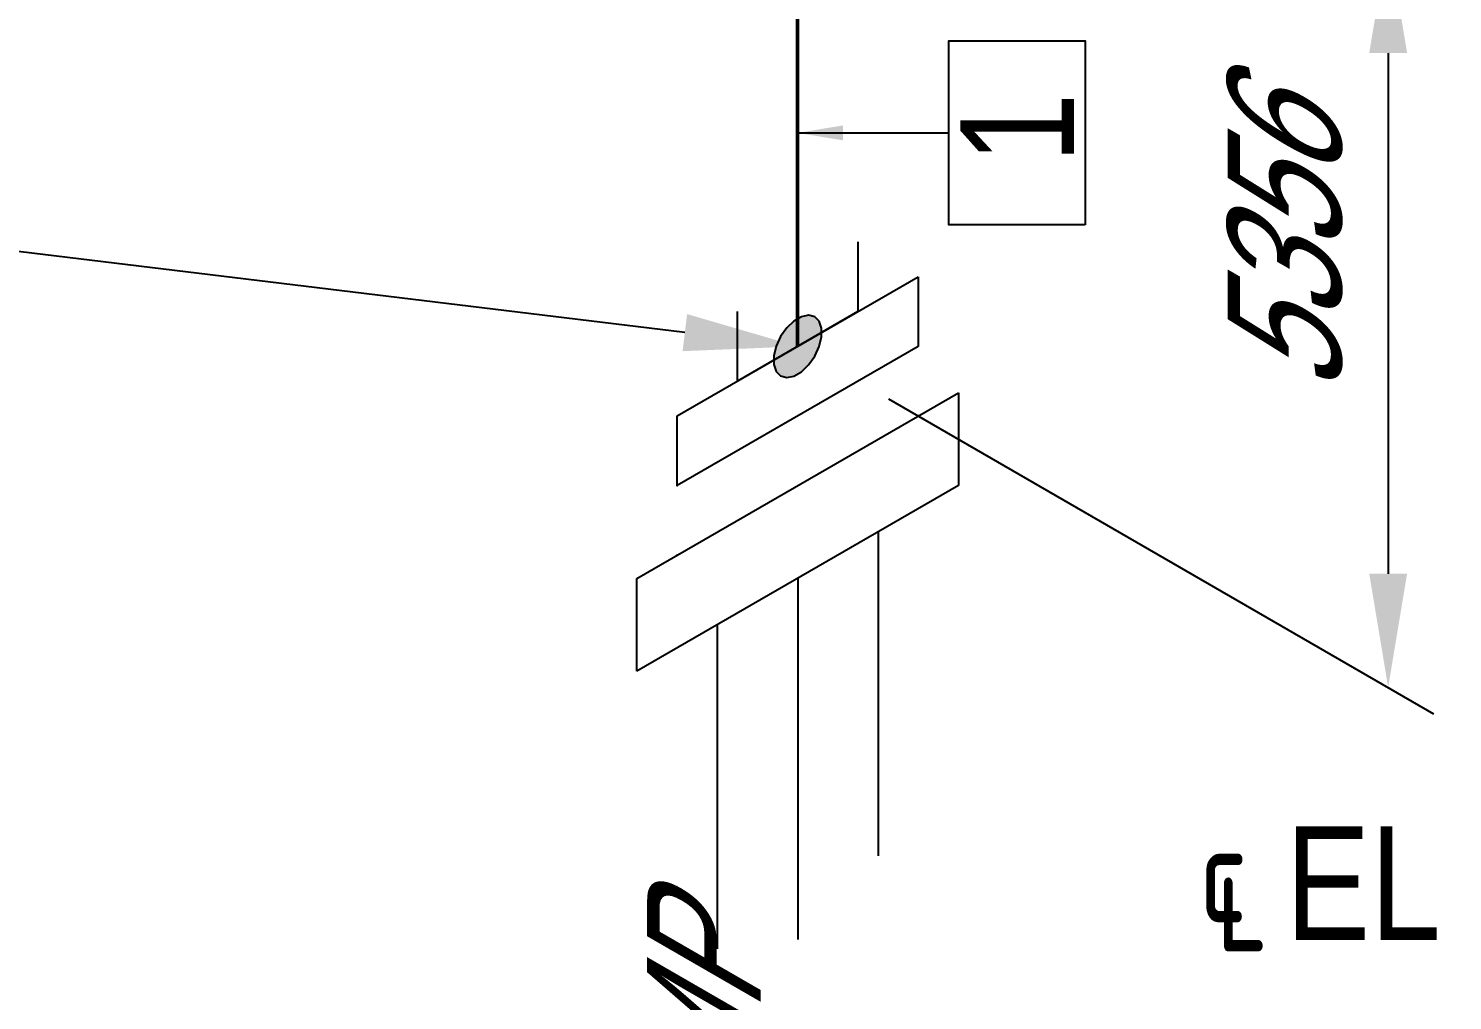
# Model space of a CAD drawing. Header units: millimetres. Extents: x 0 to 594, y 0 to 420.
# Drawn here: x 199.26 to 230.58, y 92.81 to 114.19 of the extents above; entities that cross this region are included whole.
import ezdxf
from ezdxf import colors
from ezdxf.entities.mleader import LeaderData, LeaderLine
from ezdxf.enums import TextEntityAlignment as Align
from ezdxf.math import Vec2, Vec3

# ---------------------------------------------------------------- set-up
doc = ezdxf.new("R2010")
doc.units = ezdxf.units.MM
doc.header["$LTSCALE"] = 0.25
doc.linetypes.add('CENTER', pattern=[50.8, 31.75, -6.35, 6.35, -6.35])
doc.linetypes.add('DASHED2', pattern=[9.525, 6.35, -3.175])
for name, color, linetype in [('밸브', 4, 'Continuous'), ('연속', 7, 'DASHED2'), ('열 추적 선', 7, 'CENTER'), ('용접', 1, 'Continuous'), ('주석', 7, 'Continuous'), ('치수', 1, 'Continuous')]:
    doc.layers.add(name, color=color, linetype=linetype)
doc.layers.add('파이프 작은 보어', color=30, linetype='Continuous', lineweight=50)
doc.styles.add('AdskIsoAnnotation', font='arial.ttf', dxfattribs={"width": 0.8, "height": 1})
doc.styles.add('AdskIsoMetric', font='arial.ttf', dxfattribs={"width": 0.8, "height": 2.5})
doc.styles.add('AdskIsoMetric30', font='arial.ttf', dxfattribs={"width": 0.8, "oblique": 30, "height": 2.5})
doc.styles.get("Standard").update_dxf_attribs({"font": 'arial.ttf'})
doc.dimstyles.new('AdskIsoMetric', dxfattribs={"dimtxt": 2.5, "dimasz": 2.5, "dimexe": 1, "dimexo": 2, "dimgap": 0.8, "dimtad": 1, "dimdec": 0, "dimrnd": 1, "dimzin": 0, "dimdsep": 46, "dimtxsty": 'AdskIsoMetric', "dimcen": 0, "dimclrt": 7, "dimadec": 0, "dimazin": 0, "dimtfac": 1, "dimtdec": 0, "dimtmove": 1, "dimatfit": 3, "dimfxl": 0, "dimfrac": 2, "dimtolj": 1, "dimtzin": 0, "dimarcsym": 0})

# ---------------------------------------------------------------- blocks, each defined once
blk = doc.blocks.new('*D54')
at = {"layer": 'Defpoints', "color": 0}
for p in [(216.178, 123.644), (216.178, 107.196), (229.168, 99.696)]:
    blk.add_point(p, dxfattribs=at)
at = {"layer": '치수', "color": 0, "lineweight": -2}
for p, q in [((218.178, 122.489), (230.168, 115.566)), ((229.168, 113.644), (229.168, 102.196)), ((218.178, 106.041), (230.168, 99.118))]:
    blk.add_line(p, q, dxfattribs=at)
at = {"layer": '치수', "color": 0}
for points in [[(228.751, 113.644), (229.585, 113.644), (229.168, 116.144)], [(228.751, 102.196), (229.585, 102.196), (229.168, 99.696)]]:
    blk.add_solid(points, dxfattribs=at)
at = {"layer": '치수', "color": 7, "insert": (226.902, 109.228), "char_height": 2.5, "attachment_point": 5, "rotation": 90, "style": 'AdskIsoMetric30'}
blk.add_mtext('\\A1;5356', dxfattribs=at)
blk = doc.blocks.new('AnnoRect')
at = {"color": 0, "linetype": 'ByBlock', "lineweight": -2}
blk.add_wipeout([(-0.81, -0.6), (-0.81, 0.6), (0.81, 0.6), (0.81, -0.6)], dxfattribs=at)
blk.add_lwpolyline([(-0.81, -0.6), (-0.81, 0.6), (0.81, 0.6), (0.81, -0.6)], close=True, dxfattribs=at)
at = {"color": 0, "linetype": 'ByBlock', "lineweight": -2, "style": 'AdskIsoAnnotation', "width": 0.8}
blk.add_attdef('XX', text='', height=1, dxfattribs=at).set_placement((0, 0), align=Align.MIDDLE_CENTER)
blk = doc.blocks.new('끝 장비-2-IsoRight')
at = {"color": 0, "linetype": 'ByBlock', "lineweight": -2, "extrusion": (-0.707107, -0.408248, 0.57735)}
for p, q in [((-0.0884, 0.1531), (-0.3969, 0.3312)), ((-0.0884, -0.1531), (-0.0884, 0.2552)), ((-0.0884, 0.2552), (0, 0.2041)), ((0, 0.2041), (0, -0.2041)), ((-0.0884, -0.051), (-0.3969, 0.1271)), ((0, -0.2041), (-0.0884, -0.1531))]:
    blk.add_line(p, q, dxfattribs=at)
blk = doc.blocks.new('개스킷-2-IsoRight')
at = {"color": 0, "linetype": 'ByBlock', "lineweight": -2, "extrusion": (-1, 0, 0)}
for p in [(-0.0529, 0.2347), (0.0442, 0.1786), (-0.0442, -0.1786), (0.0442, -0.2296)]:
    blk.add_point(p, dxfattribs=at)
blk = doc.blocks.new('플랜지-2-IsoRight')
at = {"color": 0, "linetype": 'ByBlock', "lineweight": -2}
blk.add_wipeout([(0.0442, -0.2296), (-0.0442, -0.1786), (-0.0442, 0.2296), (0.0442, 0.1786)], dxfattribs=at)
at = {"color": 0, "linetype": 'ByBlock', "lineweight": -2, "extrusion": (-0.707107, -0.408248, 0.57735)}
for p, q in [((-0.0442, -0.1786), (-0.0442, 0.2296)), ((-0.0442, 0.2296), (0.0442, 0.1786)), ((0.0442, 0.1786), (0.0442, -0.2296)), ((0.0442, -0.2296), (-0.0442, -0.1786))]:
    blk.add_line(p, q, dxfattribs=at)
at = {"color": 0, "linetype": 'ByBlock', "lineweight": -2}
blk.add_wipeout([(0.0442, -0.2296), (-0.0442, -0.1786), (-0.0442, 0.2296), (0.0442, 0.1786)], dxfattribs=at)
at = {"color": 0, "linetype": 'ByBlock', "lineweight": -2, "extrusion": (-0.707107, -0.408248, 0.57735)}
for p, q in [((-0.0442, -0.1786), (-0.0442, 0.2296)), ((-0.0442, 0.2296), (0.0442, 0.1786)), ((0.0442, 0.1786), (0.0442, -0.2296)), ((0.0442, -0.2296), (-0.0442, -0.1786))]:
    blk.add_line(p, q, dxfattribs=at)
blk = doc.blocks.new('SocketWeld-2-IsoRight')
blk.add_hatch(color=256).paths.add_polyline_path([(0.0055, -0.0435), (0.0057, -0.0436), (0.006, -0.0436), (0.0062, -0.0436), (0.0064, -0.0437), (0.0066, -0.0437), (0.0068, -0.0438), (0.007, -0.0438), (0.0072, -0.0439), (0.0075, -0.0439), (0.0077, -0.0439), (0.0079, -0.044), (0.0081, -0.044), (0.0083, -0.0441), (0.0085, -0.0441), (0.0088, -0.0442), (0.009, -0.0442), (0.0092, -0.0443), (0.0094, -0.0443), (0.0096, -0.0443), (0.0098, -0.0444), (0.01, -0.0444), (0.0103, -0.0445), (0.0105, -0.0445), (0.0107, -0.0446), (0.0109, -0.0446), (0.0111, -0.0446), (0.0113, -0.0447), (0.0115, -0.0447), (0.0118, -0.0448), (0.012, -0.0448), (0.0122, -0.0449), (0.0124, -0.0449), (0.0126, -0.0449), (0.0128, -0.045), (0.013, -0.045), (0.0133, -0.0451), (0.0135, -0.0451), (0.0137, -0.0452), (0.0139, -0.0452), (0.0141, -0.0453), (0.0143, -0.0453), (0.0145, -0.0453), (0.0148, -0.0454), (0.015, -0.0454), (0.0152, -0.0455), (0.0154, -0.0455), (0.0156, -0.0456), (0.0158, -0.0456), (0.0161, -0.0456), (0.0161, -0.0456), (0.0162, -0.0456), (0.0164, -0.0455), (0.0166, -0.0455), (0.0168, -0.0455), (0.017, -0.0454), (0.0171, -0.0454), (0.0173, -0.0453), (0.0175, -0.0453), (0.0177, -0.0452), (0.0179, -0.0452), (0.0181, -0.0451), (0.0182, -0.0451), (0.0184, -0.045), (0.0186, -0.045), (0.0188, -0.0449), (0.019, -0.0449), (0.0192, -0.0448), (0.0193, -0.0448), (0.0195, -0.0447), (0.0197, -0.0447), (0.0199, -0.0446), (0.0201, -0.0446), (0.0203, -0.0445), (0.0204, -0.0445), (0.0206, -0.0444), (0.0208, -0.0444), (0.021, -0.0444), (0.0212, -0.0443), (0.0213, -0.0443), (0.0215, -0.0442), (0.0217, -0.0442), (0.0219, -0.0441), (0.0221, -0.0441), (0.0223, -0.044), (0.0224, -0.044), (0.0226, -0.0439), (0.0228, -0.0439), (0.023, -0.0438), (0.0232, -0.0438), (0.0234, -0.0437), (0.0235, -0.0437), (0.0237, -0.0436), (0.0239, -0.0436), (0.0241, -0.0435), (0.0243, -0.0435), (0.0245, -0.0434), (0.0246, -0.0434), (0.0248, -0.0433), (0.025, -0.0433), (0.025, -0.0433), (0.0251, -0.0432), (0.0253, -0.043), (0.0254, -0.0429), (0.0255, -0.0428), (0.0257, -0.0426), (0.0258, -0.0425), (0.0259, -0.0424), (0.0261, -0.0422), (0.0262, -0.0421), (0.0263, -0.042), (0.0265, -0.0418), (0.0266, -0.0417), (0.0267, -0.0416), (0.0269, -0.0414), (0.027, -0.0413), (0.0271, -0.0412), (0.0273, -0.041), (0.0274, -0.0409), (0.0275, -0.0408), (0.0277, -0.0406), (0.0278, -0.0405), (0.0279, -0.0403), (0.0281, -0.0402), (0.0282, -0.0401), (0.0283, -0.0399), (0.0284, -0.0398), (0.0286, -0.0397), (0.0287, -0.0395), (0.0288, -0.0394), (0.029, -0.0393), (0.0291, -0.0391), (0.0292, -0.039), (0.0294, -0.0389), (0.0295, -0.0387), (0.0296, -0.0386), (0.0298, -0.0385), (0.0299, -0.0383), (0.03, -0.0382), (0.0302, -0.0381), (0.0303, -0.0379), (0.0304, -0.0378), (0.0306, -0.0377), (0.0307, -0.0375), (0.0308, -0.0374), (0.031, -0.0373), (0.0311, -0.0371), (0.0312, -0.037), (0.0314, -0.0369), (0.0315, -0.0367), (0.0315, -0.0367), (0.0316, -0.0365), (0.0316, -0.0363), (0.0317, -0.0361), (0.0318, -0.0359), (0.0319, -0.0357), (0.0319, -0.0355), (0.032, -0.0353), (0.0321, -0.0351), (0.0321, -0.0349), (0.0322, -0.0346), (0.0323, -0.0344), (0.0323, -0.0342), (0.0324, -0.034), (0.0325, -0.0338), (0.0325, -0.0336), (0.0326, -0.0334), (0.0327, -0.0332), (0.0328, -0.033), (0.0328, -0.0328), (0.0329, -0.0326), (0.033, -0.0324), (0.033, -0.0322), (0.0331, -0.0319), (0.0332, -0.0317), (0.0332, -0.0315), (0.0333, -0.0313), (0.0334, -0.0311), (0.0335, -0.0309), (0.0335, -0.0307), (0.0336, -0.0305), (0.0337, -0.0303), (0.0337, -0.0301), (0.0338, -0.0299), (0.0339, -0.0297), (0.0339, -0.0295), (0.034, -0.0292), (0.0341, -0.029), (0.0342, -0.0288), (0.0342, -0.0286), (0.0343, -0.0284), (0.0344, -0.0282), (0.0344, -0.028), (0.0345, -0.0278), (0.0346, -0.0276), (0.0346, -0.0274), (0.0347, -0.0272), (0.0348, -0.027), (0.0349, -0.0268), (0.0349, -0.0265), (0.0349, -0.0265), (0.0349, -0.0263), (0.0349, -0.026), (0.0349, -0.0258), (0.0349, -0.0255), (0.0349, -0.0252), (0.0349, -0.025), (0.0349, -0.0247), (0.0349, -0.0245), (0.0349, -0.0242), (0.0349, -0.0239), (0.0349, -0.0237), (0.0349, -0.0234), (0.0349, -0.0232), (0.0349, -0.0229), (0.0349, -0.0226), (0.0349, -0.0224), (0.0349, -0.0221), (0.0349, -0.0219), (0.0349, -0.0216), (0.0349, -0.0213), (0.0349, -0.0211), (0.0349, -0.0208), (0.0349, -0.0206), (0.0349, -0.0203), (0.0349, -0.02), (0.0349, -0.0198), (0.0349, -0.0195), (0.0349, -0.0192), (0.0349, -0.019), (0.0349, -0.0187), (0.0349, -0.0185), (0.0349, -0.0182), (0.0349, -0.0179), (0.0349, -0.0177), (0.0349, -0.0174), (0.0349, -0.0172), (0.0349, -0.0169), (0.0349, -0.0166), (0.0349, -0.0164), (0.0349, -0.0161), (0.0349, -0.0159), (0.0349, -0.0156), (0.0349, -0.0153), (0.0349, -0.0151), (0.0349, -0.0148), (0.0349, -0.0146), (0.0349, -0.0143), (0.0349, -0.014), (0.0349, -0.0138), (0.0349, -0.0138), (0.0349, -0.0135), (0.0348, -0.0132), (0.0347, -0.0129), (0.0346, -0.0126), (0.0346, -0.0123), (0.0345, -0.012), (0.0344, -0.0118), (0.0344, -0.0115), (0.0343, -0.0112), (0.0342, -0.0109), (0.0342, -0.0106), (0.0341, -0.0103), (0.034, -0.01), (0.0339, -0.0097), (0.0339, -0.0095), (0.0338, -0.0092), (0.0337, -0.0089), (0.0337, -0.0086), (0.0336, -0.0083), (0.0335, -0.008), (0.0335, -0.0077), (0.0334, -0.0074), (0.0333, -0.0071), (0.0332, -0.0069), (0.0332, -0.0066), (0.0331, -0.0063), (0.033, -0.006), (0.033, -0.0057), (0.0329, -0.0054), (0.0328, -0.0051), (0.0328, -0.0048), (0.0327, -0.0046), (0.0326, -0.0043), (0.0325, -0.004), (0.0325, -0.0037), (0.0324, -0.0034), (0.0323, -0.0031), (0.0323, -0.0028), (0.0322, -0.0025), (0.0321, -0.0022), (0.0321, -0.002), (0.032, -0.0017), (0.0319, -0.0014), (0.0319, -0.0011), (0.0318, -0.0008), (0.0317, -0.0005), (0.0316, -0.0002), (0.0316, 0.0001), (0.0315, 0.0003), (0.0315, 0.0003), (0.0314, 0.0006), (0.0312, 0.0009), (0.0311, 0.0012), (0.031, 0.0015), (0.0308, 0.0018), (0.0307, 0.0021), (0.0306, 0.0024), (0.0304, 0.0026), (0.0303, 0.0029), (0.0302, 0.0032), (0.03, 0.0035), (0.0299, 0.0038), (0.0298, 0.0041), (0.0296, 0.0044), (0.0295, 0.0047), (0.0294, 0.0049), (0.0292, 0.0052), (0.0291, 0.0055), (0.029, 0.0058), (0.0288, 0.0061), (0.0287, 0.0064), (0.0286, 0.0067), (0.0284, 0.007), (0.0283, 0.0072), (0.0282, 0.0075), (0.0281, 0.0078), (0.0279, 0.0081), (0.0278, 0.0084), (0.0277, 0.0087), (0.0275, 0.009), (0.0274, 0.0093), (0.0273, 0.0095), (0.0271, 0.0098), (0.027, 0.0101), (0.0269, 0.0104), (0.0267, 0.0107), (0.0266, 0.011), (0.0265, 0.0113), (0.0263, 0.0116), (0.0262, 0.0118), (0.0261, 0.0121), (0.0259, 0.0124), (0.0258, 0.0127), (0.0257, 0.013), (0.0255, 0.0133), (0.0254, 0.0136), (0.0253, 0.0139), (0.0251, 0.0141), (0.025, 0.0144), (0.025, 0.0144), (0.0248, 0.0147), (0.0246, 0.015), (0.0245, 0.0152), (0.0243, 0.0155), (0.0241, 0.0157), (0.0239, 0.016), (0.0237, 0.0162), (0.0235, 0.0165), (0.0234, 0.0168), (0.0232, 0.017), (0.023, 0.0173), (0.0228, 0.0175), (0.0226, 0.0178), (0.0224, 0.0181), (0.0223, 0.0183), (0.0221, 0.0186), (0.0219, 0.0188), (0.0217, 0.0191), (0.0215, 0.0193), (0.0213, 0.0196), (0.0212, 0.0199), (0.021, 0.0201), (0.0208, 0.0204), (0.0206, 0.0206), (0.0204, 0.0209), (0.0203, 0.0212), (0.0201, 0.0214), (0.0199, 0.0217), (0.0197, 0.0219), (0.0195, 0.0222), (0.0193, 0.0225), (0.0192, 0.0227), (0.019, 0.023), (0.0188, 0.0232), (0.0186, 0.0235), (0.0184, 0.0237), (0.0182, 0.024), (0.0181, 0.0243), (0.0179, 0.0245), (0.0177, 0.0248), (0.0175, 0.025), (0.0173, 0.0253), (0.0171, 0.0256), (0.017, 0.0258), (0.0168, 0.0261), (0.0166, 0.0263), (0.0164, 0.0266), (0.0162, 0.0268), (0.0161, 0.0271), (0.0161, 0.0271), (0.0158, 0.0273), (0.0156, 0.0275), (0.0154, 0.0277), (0.0152, 0.0279), (0.015, 0.0281), (0.0148, 0.0283), (0.0145, 0.0285), (0.0143, 0.0287), (0.0141, 0.0289), (0.0139, 0.0292), (0.0137, 0.0294), (0.0135, 0.0296), (0.0133, 0.0298), (0.013, 0.03), (0.0128, 0.0302), (0.0126, 0.0304), (0.0124, 0.0306), (0.0122, 0.0308), (0.012, 0.031), (0.0118, 0.0312), (0.0115, 0.0314), (0.0113, 0.0316), (0.0111, 0.0318), (0.0109, 0.032), (0.0107, 0.0322), (0.0105, 0.0324), (0.0103, 0.0326), (0.01, 0.0328), (0.0098, 0.033), (0.0096, 0.0332), (0.0094, 0.0334), (0.0092, 0.0337), (0.009, 0.0339), (0.0088, 0.0341), (0.0085, 0.0343), (0.0083, 0.0345), (0.0081, 0.0347), (0.0079, 0.0349), (0.0077, 0.0351), (0.0075, 0.0353), (0.0072, 0.0355), (0.007, 0.0357), (0.0068, 0.0359), (0.0066, 0.0361), (0.0064, 0.0363), (0.0062, 0.0365), (0.006, 0.0367), (0.0057, 0.0369), (0.0055, 0.0371), (0.0055, 0.0371), (0.0053, 0.0373), (0.0051, 0.0374), (0.0049, 0.0375), (0.0046, 0.0377), (0.0044, 0.0378), (0.0042, 0.0379), (0.004, 0.038), (0.0037, 0.0382), (0.0035, 0.0383), (0.0033, 0.0384), (0.003, 0.0386), (0.0028, 0.0387), (0.0026, 0.0388), (0.0024, 0.039), (0.0021, 0.0391), (0.0019, 0.0392), (0.0017, 0.0393), (0.0015, 0.0395), (0.0012, 0.0396), (0.001, 0.0397), (0.0008, 0.0399), (0.0006, 0.04), (0.0003, 0.0401), (0.0001, 0.0403), (-0.0001, 0.0404), (-0.0003, 0.0405), (-0.0006, 0.0406), (-0.0008, 0.0408), (-0.001, 0.0409), (-0.0012, 0.041), (-0.0015, 0.0412), (-0.0017, 0.0413), (-0.0019, 0.0414), (-0.0021, 0.0416), (-0.0024, 0.0417), (-0.0026, 0.0418), (-0.0028, 0.042), (-0.003, 0.0421), (-0.0033, 0.0422), (-0.0035, 0.0423), (-0.0037, 0.0425), (-0.004, 0.0426), (-0.0042, 0.0427), (-0.0044, 0.0429), (-0.0046, 0.043), (-0.0049, 0.0431), (-0.0051, 0.0433), (-0.0053, 0.0434), (-0.0055, 0.0435), (-0.0055, 0.0435), (-0.0057, 0.0436), (-0.006, 0.0436), (-0.0062, 0.0436), (-0.0064, 0.0437), (-0.0066, 0.0437), (-0.0068, 0.0438), (-0.007, 0.0438), (-0.0072, 0.0439), (-0.0075, 0.0439), (-0.0077, 0.0439), (-0.0079, 0.044), (-0.0081, 0.044), (-0.0083, 0.0441), (-0.0085, 0.0441), (-0.0088, 0.0442), (-0.009, 0.0442), (-0.0092, 0.0443), (-0.0094, 0.0443), (-0.0096, 0.0443), (-0.0098, 0.0444), (-0.01, 0.0444), (-0.0103, 0.0445), (-0.0105, 0.0445), (-0.0107, 0.0446), (-0.0109, 0.0446), (-0.0111, 0.0446), (-0.0113, 0.0447), (-0.0115, 0.0447), (-0.0118, 0.0448), (-0.012, 0.0448), (-0.0122, 0.0449), (-0.0124, 0.0449), (-0.0126, 0.0449), (-0.0128, 0.045), (-0.013, 0.045), (-0.0133, 0.0451), (-0.0135, 0.0451), (-0.0137, 0.0452), (-0.0139, 0.0452), (-0.0141, 0.0453), (-0.0143, 0.0453), (-0.0145, 0.0453), (-0.0148, 0.0454), (-0.015, 0.0454), (-0.0152, 0.0455), (-0.0154, 0.0455), (-0.0156, 0.0456), (-0.0158, 0.0456), (-0.0161, 0.0456), (-0.0161, 0.0456), (-0.0162, 0.0456), (-0.0164, 0.0455), (-0.0166, 0.0455), (-0.0168, 0.0455), (-0.017, 0.0454), (-0.0171, 0.0454), (-0.0173, 0.0453), (-0.0175, 0.0453), (-0.0177, 0.0452), (-0.0179, 0.0452), (-0.0181, 0.0451), (-0.0182, 0.0451), (-0.0184, 0.045), (-0.0186, 0.045), (-0.0188, 0.0449), (-0.019, 0.0449), (-0.0192, 0.0448), (-0.0193, 0.0448), (-0.0195, 0.0447), (-0.0197, 0.0447), (-0.0199, 0.0446), (-0.0201, 0.0446), (-0.0203, 0.0445), (-0.0204, 0.0445), (-0.0206, 0.0444), (-0.0208, 0.0444), (-0.021, 0.0444), (-0.0212, 0.0443), (-0.0213, 0.0443), (-0.0215, 0.0442), (-0.0217, 0.0442), (-0.0219, 0.0441), (-0.0221, 0.0441), (-0.0223, 0.044), (-0.0224, 0.044), (-0.0226, 0.0439), (-0.0228, 0.0439), (-0.023, 0.0438), (-0.0232, 0.0438), (-0.0234, 0.0437), (-0.0235, 0.0437), (-0.0237, 0.0436), (-0.0239, 0.0436), (-0.0241, 0.0435), (-0.0243, 0.0435), (-0.0245, 0.0434), (-0.0246, 0.0434), (-0.0248, 0.0433), (-0.025, 0.0433), (-0.025, 0.0433), (-0.0251, 0.0432), (-0.0253, 0.043), (-0.0254, 0.0429), (-0.0255, 0.0428), (-0.0257, 0.0426), (-0.0258, 0.0425), (-0.0259, 0.0424), (-0.0261, 0.0422), (-0.0262, 0.0421), (-0.0263, 0.042), (-0.0265, 0.0418), (-0.0266, 0.0417), (-0.0267, 0.0416), (-0.0269, 0.0414), (-0.027, 0.0413), (-0.0271, 0.0412), (-0.0273, 0.041), (-0.0274, 0.0409), (-0.0275, 0.0408), (-0.0277, 0.0406), (-0.0278, 0.0405), (-0.0279, 0.0403), (-0.0281, 0.0402), (-0.0282, 0.0401), (-0.0283, 0.0399), (-0.0284, 0.0398), (-0.0286, 0.0397), (-0.0287, 0.0395), (-0.0288, 0.0394), (-0.029, 0.0393), (-0.0291, 0.0391), (-0.0292, 0.039), (-0.0294, 0.0389), (-0.0295, 0.0387), (-0.0296, 0.0386), (-0.0298, 0.0385), (-0.0299, 0.0383), (-0.03, 0.0382), (-0.0302, 0.0381), (-0.0303, 0.0379), (-0.0304, 0.0378), (-0.0306, 0.0377), (-0.0307, 0.0375), (-0.0308, 0.0374), (-0.031, 0.0373), (-0.0311, 0.0371), (-0.0312, 0.037), (-0.0314, 0.0369), (-0.0315, 0.0367), (-0.0315, 0.0367), (-0.0316, 0.0365), (-0.0316, 0.0363), (-0.0317, 0.0361), (-0.0318, 0.0359), (-0.0319, 0.0357), (-0.0319, 0.0355), (-0.032, 0.0353), (-0.0321, 0.0351), (-0.0321, 0.0349), (-0.0322, 0.0346), (-0.0323, 0.0344), (-0.0323, 0.0342), (-0.0324, 0.034), (-0.0325, 0.0338), (-0.0325, 0.0336), (-0.0326, 0.0334), (-0.0327, 0.0332), (-0.0328, 0.033), (-0.0328, 0.0328), (-0.0329, 0.0326), (-0.033, 0.0324), (-0.033, 0.0322), (-0.0331, 0.0319), (-0.0332, 0.0317), (-0.0332, 0.0315), (-0.0333, 0.0313), (-0.0334, 0.0311), (-0.0335, 0.0309), (-0.0335, 0.0307), (-0.0336, 0.0305), (-0.0337, 0.0303), (-0.0337, 0.0301), (-0.0338, 0.0299), (-0.0339, 0.0297), (-0.0339, 0.0295), (-0.034, 0.0292), (-0.0341, 0.029), (-0.0342, 0.0288), (-0.0342, 0.0286), (-0.0343, 0.0284), (-0.0344, 0.0282), (-0.0344, 0.028), (-0.0345, 0.0278), (-0.0346, 0.0276), (-0.0346, 0.0274), (-0.0347, 0.0272), (-0.0348, 0.027), (-0.0349, 0.0268), (-0.0349, 0.0265), (-0.0349, 0.0265), (-0.0349, 0.0263), (-0.0349, 0.026), (-0.0349, 0.0258), (-0.0349, 0.0255), (-0.0349, 0.0252), (-0.0349, 0.025), (-0.0349, 0.0247), (-0.0349, 0.0245), (-0.0349, 0.0242), (-0.0349, 0.0239), (-0.0349, 0.0237), (-0.0349, 0.0234), (-0.0349, 0.0232), (-0.0349, 0.0229), (-0.0349, 0.0226), (-0.0349, 0.0224), (-0.0349, 0.0221), (-0.0349, 0.0219), (-0.0349, 0.0216), (-0.0349, 0.0213), (-0.0349, 0.0211), (-0.0349, 0.0208), (-0.0349, 0.0206), (-0.0349, 0.0203), (-0.0349, 0.02), (-0.0349, 0.0198), (-0.0349, 0.0195), (-0.0349, 0.0192), (-0.0349, 0.019), (-0.0349, 0.0187), (-0.0349, 0.0185), (-0.0349, 0.0182), (-0.0349, 0.0179), (-0.0349, 0.0177), (-0.0349, 0.0174), (-0.0349, 0.0172), (-0.0349, 0.0169), (-0.0349, 0.0166), (-0.0349, 0.0164), (-0.0349, 0.0161), (-0.0349, 0.0159), (-0.0349, 0.0156), (-0.0349, 0.0153), (-0.0349, 0.0151), (-0.0349, 0.0148), (-0.0349, 0.0146), (-0.0349, 0.0143), (-0.0349, 0.014), (-0.0349, 0.0138), (-0.0349, 0.0138), (-0.0349, 0.0135), (-0.0348, 0.0132), (-0.0347, 0.0129), (-0.0346, 0.0126), (-0.0346, 0.0123), (-0.0345, 0.012), (-0.0344, 0.0118), (-0.0344, 0.0115), (-0.0343, 0.0112), (-0.0342, 0.0109), (-0.0342, 0.0106), (-0.0341, 0.0103), (-0.034, 0.01), (-0.0339, 0.0097), (-0.0339, 0.0095), (-0.0338, 0.0092), (-0.0337, 0.0089), (-0.0337, 0.0086), (-0.0336, 0.0083), (-0.0335, 0.008), (-0.0335, 0.0077), (-0.0334, 0.0074), (-0.0333, 0.0071), (-0.0332, 0.0069), (-0.0332, 0.0066), (-0.0331, 0.0063), (-0.033, 0.006), (-0.033, 0.0057), (-0.0329, 0.0054), (-0.0328, 0.0051), (-0.0328, 0.0048), (-0.0327, 0.0046), (-0.0326, 0.0043), (-0.0325, 0.004), (-0.0325, 0.0037), (-0.0324, 0.0034), (-0.0323, 0.0031), (-0.0323, 0.0028), (-0.0322, 0.0025), (-0.0321, 0.0022), (-0.0321, 0.002), (-0.032, 0.0017), (-0.0319, 0.0014), (-0.0319, 0.0011), (-0.0318, 0.0008), (-0.0317, 0.0005), (-0.0316, 0.0002), (-0.0316, -0.0001), (-0.0315, -0.0003), (-0.0315, -0.0003), (-0.0314, -0.0006), (-0.0312, -0.0009), (-0.0311, -0.0012), (-0.031, -0.0015), (-0.0308, -0.0018), (-0.0307, -0.0021), (-0.0306, -0.0024), (-0.0304, -0.0026), (-0.0303, -0.0029), (-0.0302, -0.0032), (-0.03, -0.0035), (-0.0299, -0.0038), (-0.0298, -0.0041), (-0.0296, -0.0044), (-0.0295, -0.0047), (-0.0294, -0.0049), (-0.0292, -0.0052), (-0.0291, -0.0055), (-0.029, -0.0058), (-0.0288, -0.0061), (-0.0287, -0.0064), (-0.0286, -0.0067), (-0.0284, -0.007), (-0.0283, -0.0072), (-0.0282, -0.0075), (-0.0281, -0.0078), (-0.0279, -0.0081), (-0.0278, -0.0084), (-0.0277, -0.0087), (-0.0275, -0.009), (-0.0274, -0.0093), (-0.0273, -0.0095), (-0.0271, -0.0098), (-0.027, -0.0101), (-0.0269, -0.0104), (-0.0267, -0.0107), (-0.0266, -0.011), (-0.0265, -0.0113), (-0.0263, -0.0116), (-0.0262, -0.0118), (-0.0261, -0.0121), (-0.0259, -0.0124), (-0.0258, -0.0127), (-0.0257, -0.013), (-0.0255, -0.0133), (-0.0254, -0.0136), (-0.0253, -0.0139), (-0.0251, -0.0141), (-0.025, -0.0144), (-0.025, -0.0144), (-0.0248, -0.0147), (-0.0246, -0.015), (-0.0245, -0.0152), (-0.0243, -0.0155), (-0.0241, -0.0157), (-0.0239, -0.016), (-0.0237, -0.0162), (-0.0235, -0.0165), (-0.0234, -0.0168), (-0.0232, -0.017), (-0.023, -0.0173), (-0.0228, -0.0175), (-0.0226, -0.0178), (-0.0224, -0.0181), (-0.0223, -0.0183), (-0.0221, -0.0186), (-0.0219, -0.0188), (-0.0217, -0.0191), (-0.0215, -0.0193), (-0.0213, -0.0196), (-0.0212, -0.0199), (-0.021, -0.0201), (-0.0208, -0.0204), (-0.0206, -0.0206), (-0.0204, -0.0209), (-0.0203, -0.0212), (-0.0201, -0.0214), (-0.0199, -0.0217), (-0.0197, -0.0219), (-0.0195, -0.0222), (-0.0193, -0.0225), (-0.0192, -0.0227), (-0.019, -0.023), (-0.0188, -0.0232), (-0.0186, -0.0235), (-0.0184, -0.0237), (-0.0182, -0.024), (-0.0181, -0.0243), (-0.0179, -0.0245), (-0.0177, -0.0248), (-0.0175, -0.025), (-0.0173, -0.0253), (-0.0171, -0.0256), (-0.017, -0.0258), (-0.0168, -0.0261), (-0.0166, -0.0263), (-0.0164, -0.0266), (-0.0162, -0.0268), (-0.0161, -0.0271), (-0.0161, -0.0271), (-0.0158, -0.0273), (-0.0156, -0.0275), (-0.0154, -0.0277), (-0.0152, -0.0279), (-0.015, -0.0281), (-0.0148, -0.0283), (-0.0145, -0.0285), (-0.0143, -0.0287), (-0.0141, -0.0289), (-0.0139, -0.0292), (-0.0137, -0.0294), (-0.0135, -0.0296), (-0.0133, -0.0298), (-0.013, -0.03), (-0.0128, -0.0302), (-0.0126, -0.0304), (-0.0124, -0.0306), (-0.0122, -0.0308), (-0.012, -0.031), (-0.0118, -0.0312), (-0.0115, -0.0314), (-0.0113, -0.0316), (-0.0111, -0.0318), (-0.0109, -0.032), (-0.0107, -0.0322), (-0.0105, -0.0324), (-0.0103, -0.0326), (-0.01, -0.0328), (-0.0098, -0.033), (-0.0096, -0.0332), (-0.0094, -0.0334), (-0.0092, -0.0337), (-0.009, -0.0339), (-0.0088, -0.0341), (-0.0085, -0.0343), (-0.0083, -0.0345), (-0.0081, -0.0347), (-0.0079, -0.0349), (-0.0077, -0.0351), (-0.0075, -0.0353), (-0.0072, -0.0355), (-0.007, -0.0357), (-0.0068, -0.0359), (-0.0066, -0.0361), (-0.0064, -0.0363), (-0.0062, -0.0365), (-0.006, -0.0367), (-0.0057, -0.0369), (-0.0055, -0.0371), (-0.0055, -0.0371), (-0.0053, -0.0373), (-0.0051, -0.0374), (-0.0049, -0.0375), (-0.0046, -0.0377), (-0.0044, -0.0378), (-0.0042, -0.0379), (-0.004, -0.038), (-0.0037, -0.0382), (-0.0035, -0.0383), (-0.0033, -0.0384), (-0.003, -0.0386), (-0.0028, -0.0387), (-0.0026, -0.0388), (-0.0024, -0.039), (-0.0021, -0.0391), (-0.0019, -0.0392), (-0.0017, -0.0393), (-0.0015, -0.0395), (-0.0012, -0.0396), (-0.001, -0.0397), (-0.0008, -0.0399), (-0.0006, -0.04), (-0.0003, -0.0401), (-0.0001, -0.0403), (0.0001, -0.0404), (0.0003, -0.0405), (0.0006, -0.0406), (0.0008, -0.0408), (0.001, -0.0409), (0.0012, -0.041), (0.0015, -0.0412), (0.0017, -0.0413), (0.0019, -0.0414), (0.0021, -0.0416), (0.0024, -0.0417), (0.0026, -0.0418), (0.0028, -0.042), (0.003, -0.0421), (0.0033, -0.0422), (0.0035, -0.0423), (0.0037, -0.0425), (0.004, -0.0426), (0.0042, -0.0427), (0.0044, -0.0429), (0.0046, -0.043), (0.0049, -0.0431), (0.0051, -0.0433), (0.0053, -0.0434)], flags=0)
at = {"color": 0, "linetype": 'ByBlock', "lineweight": -2, "extrusion": (-0.707107, -0.408248, 0.57735)}
for p, q in [((-0.0884, 0.1531), (0, 0.1021)), ((0, 0.1021), (0, -0.1021)), ((-0.025, 0.0433), (-0.0315, 0.0367)), ((-0.0161, 0.0456), (-0.025, 0.0433)), ((-0.0055, 0.0435), (-0.0161, 0.0456)), ((0.0055, 0.0371), (-0.0055, 0.0435)), ((-0.0315, 0.0367), (-0.0349, 0.0265)), ((-0.0349, 0.0265), (-0.0349, 0.0138)), ((0.0161, 0.0271), (0.0055, 0.0371)), ((0.025, 0.0144), (0.0161, 0.0271)), ((-0.0349, 0.0138), (-0.0315, -0.0003)), ((0.0315, 0.0003), (0.025, 0.0144)), ((0.0349, -0.0138), (0.0315, 0.0003)), ((-0.0315, -0.0003), (-0.025, -0.0144)), ((-0.025, -0.0144), (-0.0161, -0.0271)), ((0.0349, -0.0265), (0.0349, -0.0138)), ((-0.0161, -0.0271), (-0.0055, -0.0371)), ((-0.0055, -0.0371), (0.0055, -0.0435)), ((0.025, -0.0433), (0.0315, -0.0367)), ((0.0315, -0.0367), (0.0349, -0.0265)), ((0, -0.1021), (-0.0884, -0.051)), ((0.0055, -0.0435), (0.0161, -0.0456)), ((0.0161, -0.0456), (0.025, -0.0433))]:
    blk.add_line(p, q, dxfattribs=at)

msp = doc.modelspace()

# ---------------------------------------------------------------- linework, layer by layer
at = {"layer": '열 추적 선', "color": 1}
msp.add_line((216.1776, 102.0925), (216.1776, 76.0247), dxfattribs=at)
at = {"layer": '파이프 작은 보어'}
msp.add_lwpolyline([(216.1775, 117.5201), (216.1775, 107.1956)], dxfattribs=at)

# ---------------------------------------------------------------- block references
at = {"layer": '밸브', "xscale": 15, "yscale": 15, "zscale": 15, "rotation": 299.9999999983874}
msp.add_blockref('개스킷-2-IsoRight', (216.1775, 104.8992), dxfattribs=at)
at = {"layer": '연속', "xscale": 20, "yscale": 20, "zscale": 20, "rotation": 120.0013696908037}
msp.add_blockref('끝 장비-2-IsoRight', (216.1775, 104.1337), dxfattribs=at)

# ---------------------------------------------------------------- texts
at = {"layer": '주석', "insert": (225, 93.8901), "char_height": 2.5, "attachment_point": 7, "style": 'AdskIsoAnnotation'}
msp.add_mtext('{\\Q0;℄ EL +1741}', dxfattribs=at)
at = {"layer": '치수', "color": 7, "style": 'AdskIsoMetric30', "oblique": 30, "width": 0.8}
msp.add_text('NaOCI PUMP', height=2.5, rotation=90, dxfattribs=at).set_placement((215.3666, 77.0281))

# ---------------------------------------------------------------- dimensions: what is measured, and where the dimension line sits
at = {"layer": '치수'}
dim = msp.add_linear_dim(base=(229.1679, 99.6956), p1=(216.1775, 123.6438), p2=(216.1775, 107.1956), angle=270, text='5356', dimstyle='AdskIsoMetric', override={"dimtad": 0, "dimlfac": 325.614037, "dimtxsty": 'AdskIsoMetric30', "dimse1": 0, "dimse2": 0, "dimsd1": 0, "dimsd2": 0, "dimtmove": 1}, dxfattribs=at)
dim.commit()
dim.dimension.update_dxf_attribs({"geometry": '*D54', "text_midpoint": (226.9016, 109.2281), "dimtype": 160})

# ---------------------------------------------------------------- leaders
at = {"layer": '주석'}
ml = msp.add_multileader_mtext('Standard', dxfattribs=at)
ml.set_content('')
ml.set_leader_properties()
ml.build(insert=Vec2(0, 0))
ml.multileader.update_dxf_attribs({"dogleg_length": 0, "arrow_head_size": 0})
ctx = ml.context
ctx.base_point, ctx.arrow_head_size, ctx.plane_origin = Vec3(219.5, 111.8901), 0, Vec3(0, 7.8901)
notes = []
notes.append((ctx, [(0, (1, 1, 0), (219.5, 111.8901), (-1, 0), 0, [(0, [(216.1775, 111.8901)], 0, [])])]))
ctx.mtext, ml.multileader.dxf.content_type = None, 0
ml = msp.add_multileader_mtext('Standard', dxfattribs=at)
ml.set_content('')
ml.set_leader_properties()
ml.build(insert=Vec2(0, 0))
ml.multileader.update_dxf_attribs({"dogleg_length": 5.6084, "arrow_head_size": 2.5})
ctx = ml.context
ctx.base_point, ctx.arrow_head_size, ctx.plane_origin = Vec3(188.3916, 109.8901), 2.5, Vec3(0, 7.8901)
notes.append((ctx, [(0, (1, 1, 0), (194, 109.8901), (-1, 0), 5.6084, [(0, [(216.1775, 107.1956)], 0, [])])]))
ctx.mtext, ml.multileader.dxf.content_type = None, 0
for ctx, leaders in notes:
    for number, flags, end, landing, length, lines in leaders:
        leader = LeaderData()
        leader.index, (leader.has_last_leader_line, leader.has_dogleg_vector, leader.attachment_direction) = number, flags
        leader.last_leader_point, leader.dogleg_vector, leader.dogleg_length = Vec3(end), Vec3(landing), length
        for number, points, colour, breaks in lines:
            line = LeaderLine()
            line.index, line.vertices, line.color, line.breaks = number, Vec3.list(points), colors.encode_raw_color(colour), breaks
            leader.lines.append(line)
        ctx.leaders.append(leader)

# ---------------------------------------------------------------- next in the draw order: block references
at = {"layer": '밸브', "xscale": 15, "yscale": 15, "zscale": 15, "rotation": 299.9999999984115}
msp.add_blockref('플랜지-2-IsoRight', (216.1775, 106.4301), dxfattribs=at)
at = {"layer": '주석'}
ref = msp.add_blockref('AnnoRect', (221, 111.8901), dxfattribs=dict(at, xscale=2.500000000000001, yscale=2.500000000000001, zscale=2.500000000000001, rotation=89.99999985590509))
ref.add_attrib('XX_001', '1', (222.2551, 111.2175), dxfattribs={"layer": '0', "color": 0, "linetype": 'ByBlock', "lineweight": -2, "height": 2.5, "rotation": 90, "style": 'AdskIsoAnnotation', "width": 0.8})

# ---------------------------------------------------------------- next in the draw order: block references
at = {"layer": '용접', "xscale": 15, "yscale": 15, "zscale": 15, "rotation": 300.0013696907567}
msp.add_blockref('SocketWeld-2-IsoRight', (216.1775, 107.1956), dxfattribs=at)

doc.saveas('drawing.dxf')
